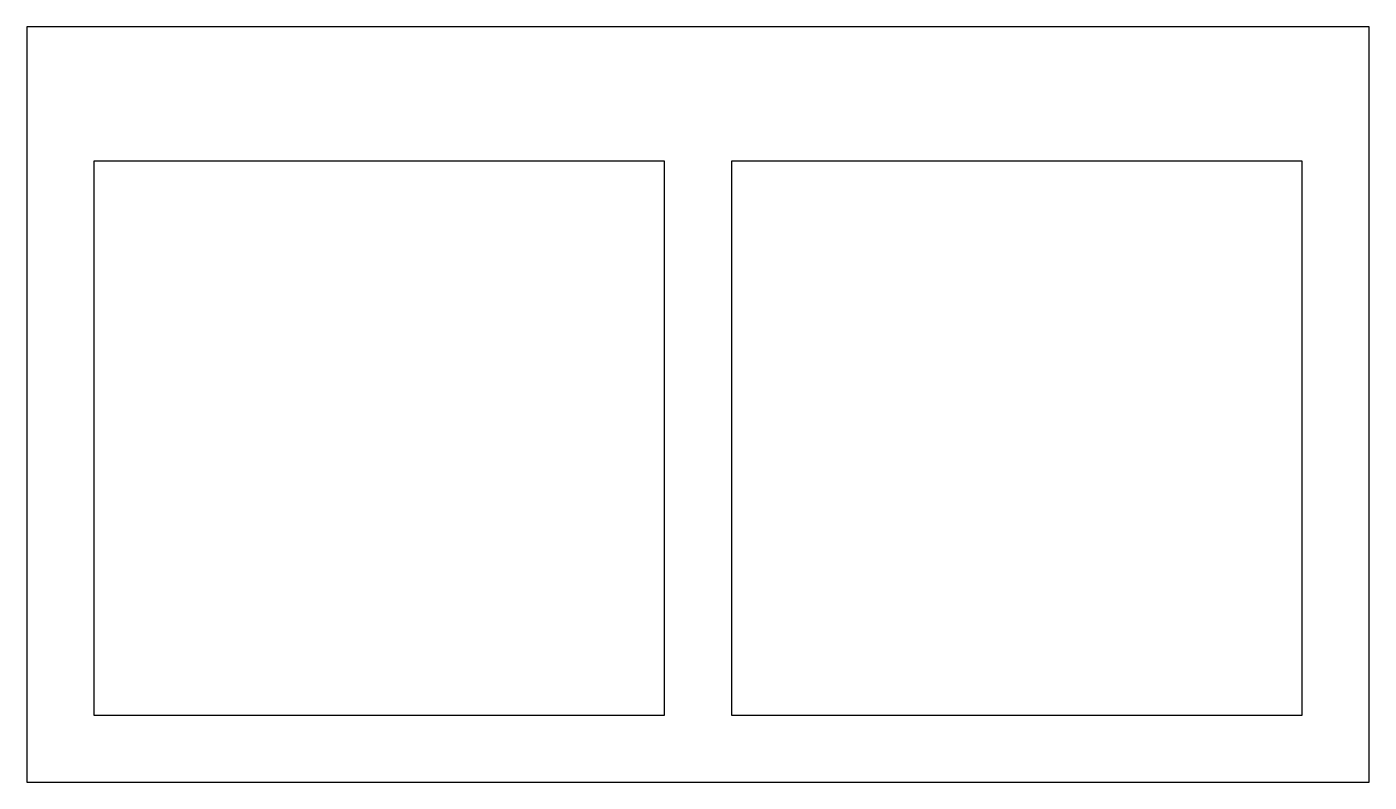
# Model space of a CAD drawing. Header units: millimetres. Extents: x -400 to 400, y -225 to 225.
import ezdxf

# ---------------------------------------------------------------- set-up
doc = ezdxf.new("R2010")
doc.units = ezdxf.units.MM

msp = doc.modelspace()

# ---------------------------------------------------------------- linework, layer by layer
for points in [[(-400, -225), (400, -225), (400, 225), (-400, 225)], [(-360, -185), (-20, -185), (-20, 145), (-360, 145)], [(20, -185), (360, -185), (360, 145), (20, 145)]]:
    msp.add_lwpolyline(points, close=True)

doc.saveas('drawing.dxf')
